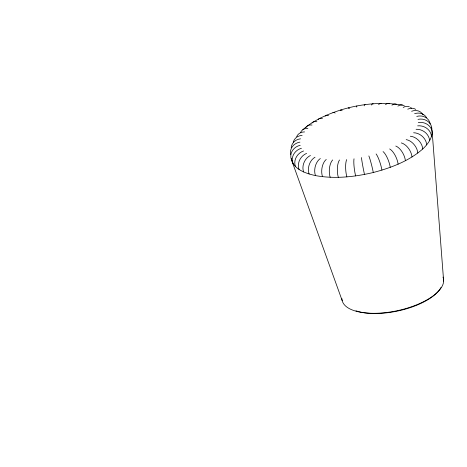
<?xml version="1.0" encoding="UTF-8"?>
<svg xmlns="http://www.w3.org/2000/svg" width="467" height="467" viewBox="0 0 467 467"><rect width="100%" height="100%" fill="white"/><g stroke="black" fill="none" stroke-linecap="round" stroke-linejoin="round"><path stroke-width="0.7" d="M291.367 158.564C293.369 169.521 305.978 173.479 315.464 175.598C334.658 179.095 354.453 176.975 373.308 172.498C390.99 167.863 408.783 161.191 422.723 149.002C428.321 143.731 434.322 135.798 431.385 127.725M302.82 129.703L307.385 125.938L312.773 122.296L318.891 118.84M319.638 118.455C340.694 107.982 364.388 102.839 387.884 103.423M388.69 103.47L402.338 105.022M342.2 300.666L291.484 159.825A11.71 10.636 -13.9 0 1 300.211 145.301M432.226 132.681L443.65 281.105M312.02 122.967A11.71 6.888 58.3 0 1 316.889 121.747M305.832 127.602A11.71 7.851 53.3 0 1 312.014 125.039M371.528 105.057A11.71 3.152 85.3 0 1 373.203 103.837M378.679 104.672A11.71 4.401 88.6 0 1 381.113 103.411M364.172 105.869A11.71 1.856 82.1 0 1 365.071 104.736M356.741 107.101A11.71 0.525 79.1 0 1 356.846 106.097M318.266 119.441A11.71 5.82 62.6 0 1 322.423 118.624M300.503 132.651A11.71 8.692 47.3 0 1 307.893 128.443M296.638 136.691A11.71 9.393 39.8 0 1 304.572 131.91M293.305 142.096A11.71 9.941 30.2 0 1 302.114 135.383M291.215 147.601A11.71 10.338 18 0 1 300.55 138.81M290.661 154.577A11.71 10.572 3 0 1 299.913 142.131M292.937 163.362A11.71 10.537 -30.6 0 1 301.437 148.267M295.483 166.596A11.71 10.268 -45.1 0 1 303.573 150.981M348.645 108.274A11.71 0.811 76.1 0 1 349.345 108.729M340.472 110.533A11.71 2.131 73 0 1 342.101 110.732M332.948 112.705A11.71 3.421 69.8 0 1 335.131 113.072M325.166 116.16A11.71 4.658 66.4 0 1 328.534 115.717M303.643 171.967A11.71 9.252 -65.7 0 1 310.421 155.488M309.136 174.016A11.71 8.523 -72.9 0 1 315.027 157.21M315.458 175.604A11.71 7.659 -78.7 0 1 320.327 158.535M299.067 169.48A11.71 9.836 -56.7 0 1 306.58 153.398M322.504 176.695A11.71 6.672 -83.5 0 1 326.24 159.451M330.169 177.279A11.71 5.581 -87.7 0 1 332.673 159.942M338.336 177.343A11.71 4.401 88.6 0 1 339.521 159.994M346.864 176.882A11.71 3.152 85.3 0 1 346.677 159.615M355.632 175.913A11.71 1.856 82.1 0 1 354.027 158.798M364.493 174.448A11.71 0.525 79.1 0 1 361.458 157.566M368.854 155.937A11.71 0.811 76.1 0 1 373.308 172.504M376.098 153.941A11.71 2.131 73 0 1 381.942 170.122M383.068 151.594A11.71 3.421 69.8 0 1 390.254 167.332M389.665 148.95A11.71 4.658 66.4 0 1 398.118 164.174M395.777 146.043A11.71 5.82 62.6 0 1 405.409 160.706M401.316 142.92A11.71 6.888 58.3 0 1 412.005 156.988M406.185 139.627A11.71 7.851 53.3 0 1 417.807 153.059M410.312 136.224A11.71 8.692 47.3 0 1 422.728 149.002M413.628 132.756A11.71 9.393 39.8 0 1 426.686 144.869M416.085 129.283A11.71 9.941 30.2 0 1 429.617 140.725M417.65 125.856A11.71 10.338 18 0 1 431.479 136.644M418.286 122.535A11.71 10.572 3 0 1 432.238 132.681M417.988 119.365A11.71 10.636 -13.9 0 1 431.882 128.904M416.762 116.4A11.71 10.537 -30.6 0 1 430.241 123.837M414.632 113.685A11.71 10.268 -45.1 0 1 426.651 117.772M411.62 111.269A11.71 9.836 -56.7 0 1 423.079 114.9M407.779 109.179A11.71 9.252 -65.7 0 1 415.764 109.401M410.475 107.422A11.71 8.523 -72.9 0 1 411.468 108.216M403.173 107.457A11.71 8.523 -72.9 0 1 409.378 106.844M397.872 106.132A11.71 7.659 -78.7 0 1 404.393 105.898M391.959 105.215A11.71 6.672 -83.5 0 1 396.728 104.31M385.532 104.725A11.71 5.581 -87.7 0 1 389.472 103.762M442.967 277.083A51.814 21.651 -12.1 0 1 397.219 310.718A51.814 21.651 -12.1 0 1 341.937 298.641M440.936 287.503A49.823 20.817 -12.1 0 1 404.364 309.405A49.823 20.817 -12.1 0 1 355.947 310.8"/></g></svg>
